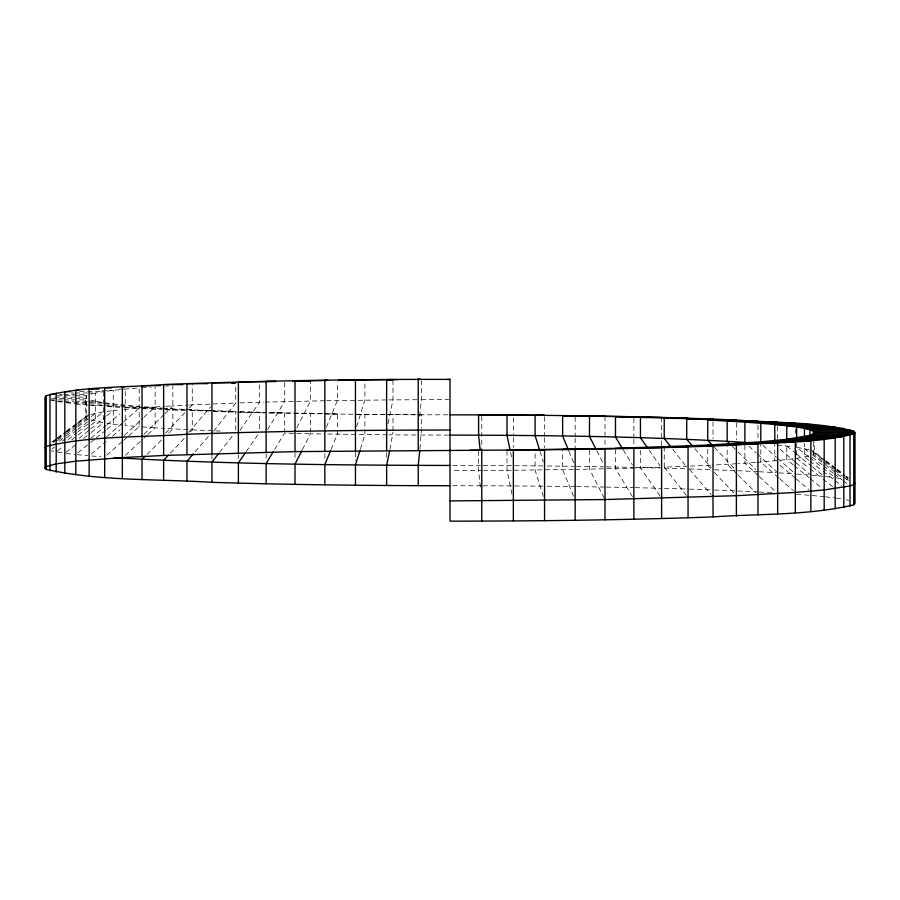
<?xml version="1.0" encoding="UTF-8"?>
<svg xmlns="http://www.w3.org/2000/svg" width="900" height="900" viewBox="0 0 900 900"><rect width="100%" height="100%" fill="white"/><g stroke="black" fill="none" stroke-linecap="round" stroke-linejoin="round"><path stroke-width="0.67" stroke-dasharray="4.5 3.38" d="M419.67 416.272L421.402 399.701L421.402 380.801M419.963 448.841L421.402 429.637M388.024 423.641L392.985 399.87L392.985 379.62M389.947 449.392L392.985 432.169M356.692 426.555L364.905 400.14L364.905 379.89M360.382 449.123L364.905 434.599L364.905 414.349L326.239 413.989M326.407 427.095L337.365 400.522L337.365 381.623M331.11 449.404L337.365 434.216L337.365 413.966L323.933 413.73M296.876 427.725L310.511 400.995L310.511 382.095M302.456 449.539L310.511 433.744L322.594 433.957M267.548 429.626L284.524 401.58L284.524 381.33M274.624 449.516L284.524 433.159L310.511 433.744M239.951 430.391L259.549 402.266L259.549 383.366M246.229 451.598L257.985 434.723M213.649 431.246L235.755 403.031L235.755 384.131M219.6 452.317L234.056 433.879M75.487 395.73L86.625 395.73L85.5 397.125L85.5 417.375L86.625 418.759L103.343 422.843L103.343 391.646L77.198 391.646M89.989 414.596L86.625 415.98L77.625 423.281M822.352 460.946L813.375 454.196L814.5 452.812L814.5 442.012M188.786 432.18L210.555 407.036M195.131 451.789L209.644 435.037M165.532 433.192L185.58 411.93M189.394 407.88L192.263 404.843L192.263 384.593M170.303 453.184L185.58 436.984M190.35 431.921L192.263 429.896L192.263 409.646L189.484 409.5M144.023 434.272L163.89 414.686M164.88 413.696L172.834 405.866L188.1 405.056M147.004 454.354L161.899 439.661M168.862 432.799L172.834 428.873L172.834 408.623L166.016 408.206M124.391 435.431L142.83 418.343M143.854 417.397L155.115 406.957L164.655 406.373M125.415 455.31L142.83 439.178M143.854 438.221L146.925 435.375M147.949 434.43L155.115 427.781L164.655 428.377M106.774 436.646L122.468 422.843M123.514 421.92L139.207 408.116L121.23 409.748M106.774 455.164L122.468 441.36M123.514 440.438L127.699 436.759M128.745 435.836L139.207 426.634L139.207 387.866L121.23 389.498M91.26 437.918L106.121 425.407M107.19 424.519L119.925 413.798M91.26 454.005L106.121 441.495M112.489 436.14L119.925 429.885M79.031 438.356L89.73 429.683M90.799 428.816L105.761 416.666M106.83 415.8L113.242 410.591L119.903 409.882M77.962 452.79L89.73 443.239M90.799 442.373L95.074 438.907M96.142 438.041L105.761 430.223M106.83 429.356L113.242 424.147L122.569 425.137M68.119 439.661L76.927 432.72M78.03 431.854L90.135 422.314M91.237 421.436L103.343 411.896L91.103 414.326M65.925 452.351L76.927 443.678M83.531 438.469L90.135 433.26M91.237 432.394L103.343 422.843M59.468 441.079L64.946 436.86M66.038 436.016L76.972 427.579M78.064 426.735L90.101 417.454M91.192 416.61L95.569 413.235M57.285 451.035L62.752 446.816M71.505 440.066L76.972 435.848M78.064 435.004L90.101 425.723M91.192 424.879L95.569 421.504L95.569 392.985L103.343 391.646M53.325 442.44L56.655 439.909M57.769 439.065L65.543 433.159M66.656 432.315L76.657 424.721M77.76 423.877L87.761 416.284M52.211 448.83L54.428 447.142M62.212 441.236L65.543 438.705M66.656 437.861L76.657 430.267M77.76 429.424L87.761 421.83M51.851 442.136L56.34 438.761M57.465 437.918L65.317 432.011M66.431 431.168L76.534 423.574M77.647 422.73L86.625 415.98M57.465 440.696L65.317 434.79M66.431 433.946L76.534 426.353M77.647 425.509L86.625 418.759L86.625 395.73M52.875 441.844L56.25 439.312M57.375 438.469L65.25 432.562M66.375 431.719L76.5 424.125M91.103 394.076L95.569 392.985L88.785 392.985M808.898 455.85L796.658 458.28L796.658 443.284M107.055 391.151L119.903 389.632M107.055 411.401L113.242 410.591M792.945 458.775L780.097 460.294M756.81 462.353L778.77 460.429M141.862 387.664L151.144 387M141.862 407.914L155.115 406.957L155.115 386.707M755.482 462.454L738.067 463.646M166.016 386.032L168.739 385.864M166.016 406.282L172.834 405.866L172.834 385.616M736.706 463.725L711.9 465.12M189.484 404.989L235.755 403.031M710.516 465.188L689.524 466.155M664.245 446.895L664.245 467.145L686.722 466.279M239.951 402.896L263.711 402.154M660.049 467.28L636.289 468.034M265.095 402.109L325.282 400.736M634.905 468.067L574.717 469.44M326.621 400.714L387.36 399.926M573.379 469.463L512.64 470.25M388.766 399.915L418.691 399.724M511.234 470.272L484.009 470.441M482.659 470.452L452.723 470.52M421.402 399.701L448.639 399.656M119.677 389.081L125.224 389.081L125.224 425.419L139.207 426.634M102.161 390.341L113.242 390.341L113.242 424.147L107.055 423.338M71.123 392.985L73.845 392.985M75.206 392.985L87.424 392.985M59.636 394.346L62.404 394.346M63.776 394.346L87.233 394.346M57.386 395.73L74.093 395.73M54.776 397.125L85.5 397.125L86.625 398.509L75.487 398.509M51.818 398.509L74.093 398.509M49.984 399.892L62.404 399.892M63.776 399.892L87.233 399.892M62.977 401.254L56.194 401.254L51.233 400.162M64.339 401.254L73.845 401.254M75.206 401.254L87.424 401.254M88.785 401.254L95.569 401.254L103.343 402.593L64.822 402.593M66.195 402.761L75.825 403.897L113.242 403.897L119.903 404.606M89.145 405.169L103.016 405.169M104.411 405.169L125.224 405.169L143.19 406.665M119.88 406.384L91.733 405.371M121.252 406.384L139.207 406.384M123.716 407.531L142.83 407.531M144.191 407.531L164.655 408.127M161.629 408.623L123.66 407.61M163.035 408.623L188.1 409.433M185.445 409.646L163.62 409.646L185.602 410.535M186.806 409.646L235.755 411.457L235.755 430.358M210.51 410.591L188.359 410.591L235.755 411.457M239.715 412.223L266.49 412.414M337.365 413.966L296.37 413.516M356.805 414.349L387.36 414.562M356.816 414.36L415.991 414.754M418.219 414.787L421.402 414.787L421.402 428.287M419.603 414.787L448.639 414.832M448.639 435.082L417.341 435.015M452.767 465.469L480.397 465.514M452.767 485.719L481.781 485.764M386.64 414.619L416.846 414.776M483.154 465.525L513.36 465.683M483.154 485.775L513.36 485.933M417.341 414.765L421.402 414.787M415.991 435.004L388.766 434.835M514.71 465.694L543.184 465.941M514.71 485.944L544.545 486.202M388.766 414.585L392.985 414.619L392.985 430.819M387.36 434.812L323.933 433.98M547.324 465.986L573.761 466.312M547.324 486.236L575.156 486.585M576.506 466.358L603.63 466.796M576.506 486.608L604.991 487.058M322.594 413.707L267.874 412.459M606.364 466.841L633.87 467.392M606.364 487.091L633.87 487.642M264.746 412.875L213.334 411.491M635.254 467.426L660.229 468.045M635.254 487.676L661.613 488.329M664.391 468.157L686.666 468.81M664.391 488.407L688.05 489.094M239.951 411.593L259.549 412.223L259.549 431.123M689.445 468.9L711.641 469.665M689.445 489.15L713.025 489.96M220.297 431.111L189.484 429.75M714.398 469.766L735.008 470.599M714.398 490.016L736.38 490.905M143.381 408.69L162.27 409.59M737.73 470.723L757.969 471.679M737.73 490.973L757.969 491.929M188.1 429.683L166.016 428.456M759.274 471.746L776.34 472.691M759.274 491.996L772.403 492.728M107.404 406.553L120.994 407.441M779.006 472.86L795.319 473.929M144.518 406.766L155.115 407.531L155.115 427.781L141.862 426.825M796.613 474.03L808.268 474.941M796.613 494.28L810.855 495.394M91.733 455.996L100.8 456.705M75.825 403.897L87.806 405.034M812.194 475.267L822.836 476.28M812.194 495.517L824.175 496.654M77.164 454.657L87.806 455.659M777.431 445.039L792.945 446.839M121.23 404.741L125.224 405.169M825.548 476.561L833.805 477.54M825.548 496.811L835.178 497.959M66.195 453.386L74.453 454.365M104.58 402.761L113.242 403.897M836.415 477.9L842.58 478.856M836.415 498.15L843.806 499.298M57.42 401.445L63.585 402.401M57.42 452.07L64.822 453.218M808.898 449.764L796.658 447.334L808.762 456.874M846.293 479.588L848.768 480.139M846.293 499.838L848.768 500.389M51.233 450.787L53.708 451.339M91.103 400.162L95.569 401.254M810.011 450.034L813.375 451.418L824.591 459.855M824.625 460.406L813.375 451.418M825.75 461.25L835.875 468.844M837 469.688L844.875 475.594M846 476.438L848.25 478.125M825.716 460.699L835.808 468.293M836.933 469.136L844.774 475.043M845.899 475.886L848.149 477.574M823.466 461.79L833.569 469.384M834.683 470.228L842.535 476.134M843.66 476.978L848.149 480.353M812.239 451.721L824.456 461.002M825.57 461.846L835.571 469.44M836.685 470.284L844.459 476.19M845.572 477.034L847.789 478.721M812.239 457.267L822.24 464.861M823.342 465.705L833.344 473.299M834.457 474.142L842.231 480.049M843.345 480.892L847.789 484.267M804.431 448.673L810.99 453.735M812.081 454.579L824.119 463.86M825.21 464.704L836.156 473.141M837.248 473.985L842.715 478.204M808.808 460.316L804.431 456.941L804.431 443.272M809.899 461.16L821.936 470.441M823.028 471.285L833.962 479.723M835.054 480.566L841.624 485.629M809.865 457.751L821.97 467.291M823.072 468.157L834.075 476.843M796.658 458.28L808.762 467.831M809.865 468.697L821.97 478.249M823.072 479.115L832.972 486.923M786.758 446.029L795.308 452.97M796.376 453.836L811.339 465.986M812.408 466.853L824.175 476.404M793.17 464.794L786.758 459.585L786.758 444.735M794.239 465.66L809.201 477.81M810.27 478.676L822.038 488.228M780.075 449.235L794.936 461.734M795.994 462.634L810.855 475.144M780.075 465.322L794.936 477.821M795.994 478.721L808.74 489.442M762.885 445.387L776.486 457.358M777.533 458.28L793.226 472.084M778.579 477.709L760.793 462.071L760.793 443.171M779.625 478.631L793.226 490.601M748.98 446.186L756.146 452.835M757.17 453.78L776.633 471.814M758.194 475.56L744.885 463.219L744.885 444.319M759.217 476.516L775.609 491.704M732.139 446.197L737.1 451.103M738.101 452.081L755.977 469.71M737.1 474.109L727.166 464.31L727.166 445.41M738.101 475.099L755.977 492.728M714.42 447.368L734.467 468.63M710.606 468.371L707.738 465.334L707.738 445.084M714.42 472.421L734.467 493.684M694.89 448.762L711.214 467.618M689.445 469.429L711.214 494.561M672.75 449.325L686.351 466.684M664.245 467.145L686.351 495.349M649.069 450.079L660.049 465.829M660.049 496.035L640.451 467.91L640.451 450.36M623.261 449.876L632.452 465.064M632.452 496.631L615.476 468.596L615.476 448.346M596.925 451.012L603.124 463.162M604.361 498.341L589.489 469.181L589.489 448.931M568.89 451.147L573.592 462.532M573.592 496.238L562.635 469.654L562.635 449.404M540.023 451.429L543.308 461.993M543.308 496.451L535.095 470.036L535.095 451.136M510.604 452.475L511.976 459.079M511.976 494.077L507.015 470.306L507.015 450.056M480.33 487.035L478.598 470.475L478.598 450.225M813.375 441.968L813.375 454.196M795.319 428.929L795.319 435.96M777.656 426.364L777.656 439.02M774.776 441.956L774.776 460.856M757.969 425.272L757.969 439.335M736.38 422.843L736.38 439.718M713.025 421.897L713.025 438.772M661.613 417.454L661.613 445.579M633.87 418.174L633.87 437.861M633.87 439.267L633.87 446.299M604.991 416.183L604.991 447.12M575.156 417.116L575.156 436.804M575.156 438.21L575.156 448.054M544.545 416.734L544.545 436.421M544.545 437.827L544.545 447.671M513.36 417.87L513.36 436.151M513.36 437.558L513.36 447.401M481.781 416.295L481.781 448.639M386.64 452.588L386.64 458.213M355.455 452.317L355.455 460.755M324.844 453.656L324.844 460.496M310.511 432.394L310.511 413.494L267.514 412.931L284.524 412.909L284.524 431.809M295.009 452.869L295.009 458.494M266.13 453.69L266.13 460.721M238.388 454.41L238.388 458.629M211.95 455.051L211.95 459.27"/><path stroke-width="1.35" d="M419.816 450.225L418.219 465.412L418.219 485.662L450 485.719M389.678 450.72L386.64 465.244L386.64 485.494L418.219 485.662M359.978 450.45L355.455 464.974L355.455 485.224L386.64 485.494M330.581 450.675L324.844 464.591L324.844 484.841L355.455 485.224M301.838 450.754L295.009 464.119L295.009 484.369L324.844 484.841M273.206 451.845L266.13 463.534L266.13 483.784L295.009 484.369M245.441 452.723L238.388 462.848L238.388 483.098L266.13 483.784M218.745 453.397L211.95 462.082L211.95 482.332L238.388 483.098M480.184 450.326L478.598 435.139L478.598 414.889C564.548 415.35 650.498 416.351 736.38 420.03C775.418 423.101 815.614 421.481 853.751 431.168L855 432.562L853.751 433.946C815.614 443.632 775.418 442.012 736.38 445.084C659.97 448.29 583.492 449.618 507.015 450.056L615.476 448.346L707.738 445.084L760.793 441.821L786.758 439.335L810.011 435.33L813.375 433.946L814.5 432.562L855 432.562L855 503.438L853.751 504.821C807.908 515.7 759.836 513.574 713.025 516.904C625.387 520.076 537.694 521.077 450 521.156L450 379.406C354.544 379.125 259.02 380.858 163.62 384.593C124.582 387.664 84.386 386.044 46.249 395.73L45 397.125L45 468L46.249 469.384C100.35 481.433 156.836 478.777 211.95 482.332M193.32 453.881L186.975 461.216L186.975 481.466M45 447.75L46.249 446.355C92.093 435.476 140.164 437.603 186.975 434.272C274.613 431.1 362.306 430.099 450 430.031M45 468L46.249 466.605L56.194 463.86L75.825 461.216L122.344 457.582L163.62 455.468L295.009 451.62L481.781 450.225L481.781 521.1M855 483.188L853.751 484.571L850.016 485.955L824.175 489.96L795.319 492.446L736.38 495.709L604.991 499.556L450 500.906M168.39 455.209L163.62 460.271L163.62 480.521M145.013 456.311L142.031 459.248L142.031 479.498M231.536 382.95L235.755 382.781L211.95 382.781L211.95 453.656M276.199 381.555L238.388 382.016L238.388 452.891M292.725 381.15L326.621 380.464M470.093 450.236L481.781 450.225L480.825 450.202M338.738 380.25L392.985 379.62L386.64 379.62L386.64 450.495M386.64 379.62L398.396 379.586M478.598 450.225L513.36 450.056L513.36 520.931M447.277 379.406L450 379.406M364.905 379.89L355.455 379.89L355.455 450.765M327.634 380.272L324.844 380.272L324.844 451.147M310.511 380.745L295.009 380.745L295.009 451.62M275.332 381.33L266.13 381.33L266.13 452.205M207.743 383.647L186.975 383.647L186.975 454.522M182.711 384.593L163.62 384.593L163.62 455.468M160.234 385.616L142.031 385.616L142.031 456.491M125.078 386.707L122.344 386.707L122.344 457.582M111.589 387.866L104.681 387.866L104.681 477.259M98.854 389.081L89.145 389.081L89.145 476.044M78.604 390.341L75.825 390.341L75.825 474.772M70.324 391.646L64.822 391.646L64.822 473.468M54.124 394.346L49.984 394.346L49.984 470.767M478.598 414.889L544.545 415.327L535.095 415.327L535.095 435.577L539.618 450.101M513.36 415.058L507.015 415.058L507.015 435.308L510.053 449.831M568.373 449.876L562.635 435.96L562.635 415.71L575.156 415.71M604.991 416.183L562.635 415.71M633.87 416.767L589.489 416.183L589.489 436.433L596.306 449.798M661.613 417.454L615.476 416.767L615.476 437.017L622.553 448.706M688.05 418.219L640.451 417.454L640.451 437.704L647.505 447.829M713.025 419.085L664.245 418.219L664.245 438.469L671.051 447.154M736.38 420.03L686.722 419.085L686.722 439.335L692.168 445.624M757.969 421.054L727.166 421.054L707.738 420.03L707.738 440.28L712.519 445.343M777.656 422.145L744.885 422.145L727.166 421.054L727.166 441.304L730.148 444.24M795.319 423.304L760.793 423.304L744.885 422.145L744.885 442.395L754.166 443.07M810.855 424.519L774.776 424.519L760.793 423.304L760.793 442.204M824.175 425.779L786.758 425.779L774.776 424.519L774.776 442.069M835.178 427.084L796.658 427.084L786.758 425.779L786.758 439.279L824.175 439.335L824.175 510.21M843.806 428.423L804.431 428.423L796.658 427.084L796.658 439.234M850.016 429.784L810.011 429.784L804.431 428.423L804.431 436.522M853.751 431.168L813.375 431.168L810.011 429.784L810.011 436.534M813.375 433.946L853.751 433.946L853.751 504.821M810.011 435.33L850.016 435.33L850.016 506.205M804.431 436.691L843.806 436.691L843.806 507.566M796.658 438.03L835.178 438.03L835.178 508.905M774.776 440.606L810.855 440.606L810.855 511.481M760.793 441.821L795.319 441.821L795.319 512.696M744.885 442.969L777.656 442.969L777.656 513.844M727.166 444.06L757.969 444.06L757.969 514.935M707.738 445.084L736.38 445.084L736.38 515.959M686.722 446.029L713.025 446.029L713.025 516.904M664.245 446.895L688.05 446.895L688.05 517.77M640.451 447.66L661.613 447.66L661.613 518.535M615.476 448.346L633.87 448.346L633.87 519.221M589.489 448.931L604.991 448.931L604.991 519.806M562.635 449.404L575.156 449.404L575.156 520.279M535.095 449.786L544.545 449.786L544.545 520.661M450 414.844L481.781 414.889M450 435.094C548.325 435.341 646.717 436.365 744.885 442.395M450 465.469C338.04 465.131 225.99 464.254 114.199 457.627M420.345 379.249L418.219 378.844L418.219 450.326M814.5 432.562L813.375 431.168L813.375 433.868M122.344 458.156L122.344 478.406M56.194 392.985L56.194 472.129M46.249 395.73L46.249 469.384"/></g></svg>
